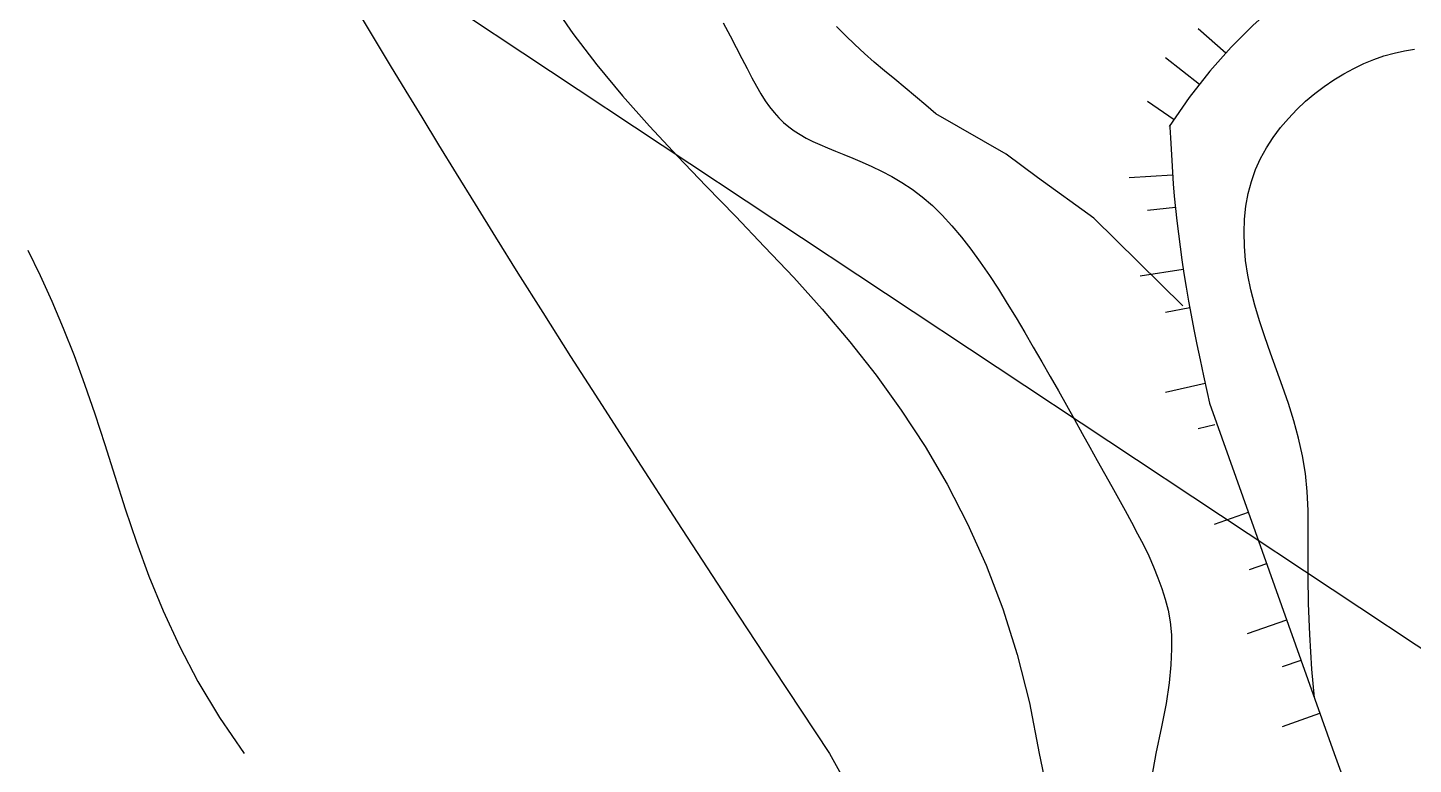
# Model space of a CAD drawing. Header units: millimetres. Extents: x 501029 to 503193, y 1805862 to 1807132.
# Drawn here: x 502188.05 to 502236.17, y 1806449.63 to 1806475.19 of the extents above; entities that cross this region are included whole.
import ezdxf

# ---------------------------------------------------------------- set-up
doc = ezdxf.new("R2010")
doc.units = ezdxf.units.MM
doc.header["$LTSCALE"] = 12
doc.header["$MEASUREMENT"] = 0
for name, color, linetype in [('3', 7, 'CONTINUOUS'), ('DM0', 7, 'CONTINUOUS'), ('DM1', 4, 'CONTINUOUS')]:
    doc.layers.add(name, color=color, linetype=linetype)

msp = doc.modelspace()

# ---------------------------------------------------------------- linework, layer by layer
at = {"layer": '3', "color": 1, "linetype": 'Continuous', "flags": 128}
msp.add_lwpolyline([(502734.468, 1805863.404), (502565.854, 1806180.86), (502440.381, 1806356.363), (502262.265, 1806436.523), (502063.939, 1806567.977), (501955.637, 1806637.827), (501772.776, 1806767.939), (501708.223, 1807014.777), (501705.574, 1807125.556)], dxfattribs=at)
at = {"layer": 'DM0'}
msp.add_lwpolyline([(502206.21, 1806476.115), (502206.979, 1806474.995), (502207.813, 1806473.903), (502208.705, 1806472.833), (502209.643, 1806471.779), (502210.617, 1806470.735), (502211.616, 1806469.693), (502212.629, 1806468.648), (502213.645, 1806467.592), (502214.653, 1806466.518), (502215.641, 1806465.42), (502216.6, 1806464.292), (502217.519, 1806463.127), (502218.392, 1806461.919), (502219.215, 1806460.661), (502219.983, 1806459.349), (502220.691, 1806457.976), (502221.336, 1806456.537), (502221.912, 1806455.026), (502222.415, 1806453.436), (502222.84, 1806451.763), (502223.183, 1806450)], dxfattribs=at)
at = {"layer": 'DM0', "elevation": 5}
msp.add_lwpolyline([(502232.74, 1806451.936), (502232.652, 1806452.926), (502232.577, 1806454.135), (502232.538, 1806455.202), (502232.524, 1806456.146), (502232.523, 1806456.987), (502232.525, 1806457.744), (502232.517, 1806458.438), (502232.488, 1806459.088), (502232.427, 1806459.713), (502232.326, 1806460.33), (502232.188, 1806460.942), (502232.022, 1806461.548), (502231.834, 1806462.147), (502231.631, 1806462.739), (502231.422, 1806463.322), (502231.214, 1806463.896), (502231.013, 1806464.461), (502230.827, 1806465.015), (502230.664, 1806465.558), (502230.53, 1806466.089), (502230.426, 1806466.607), (502230.351, 1806467.113), (502230.308, 1806467.606), (502230.295, 1806468.085), (502230.313, 1806468.551), (502230.362, 1806469.002), (502230.442, 1806469.438), (502230.554, 1806469.859), (502230.697, 1806470.265), (502230.872, 1806470.654), (502231.076, 1806471.028), (502231.306, 1806471.385), (502231.56, 1806471.724), (502231.834, 1806472.046), (502232.126, 1806472.351), (502232.434, 1806472.637), (502232.753, 1806472.904), (502233.083, 1806473.152), (502233.419, 1806473.381), (502233.759, 1806473.589), (502234.103, 1806473.778), (502234.45, 1806473.945), (502234.8, 1806474.09), (502235.153, 1806474.213), (502235.507, 1806474.314), (502235.863, 1806474.391), (502236.22, 1806474.443)], dxfattribs=at)
at = {"layer": 'DM0', "flags": 128}
msp.add_lwpolyline([(502223.183, 1806450), (502223.693, 1806447.553), (502224.182, 1806445.436), (502224.656, 1806443.613), (502225.12, 1806442.047), (502225.582, 1806440.702), (502226.047, 1806439.542), (502226.522, 1806438.531), (502227.013, 1806437.633), (502227.526, 1806436.812), (502228.067, 1806436.032), (502228.642, 1806435.262), (502229.246, 1806434.495), (502229.875, 1806433.729), (502230.524, 1806432.964), (502231.188, 1806432.197), (502231.862, 1806431.426), (502232.542, 1806430.651), (502233.221, 1806429.869), (502233.896, 1806429.08), (502234.561, 1806428.281), (502235.212, 1806427.472), (502235.85, 1806426.653), (502236.475, 1806425.825)], dxfattribs=at)
at = {"layer": 'DM1'}
for p, q in [((502228.705, 1806475.17), (502229.666, 1806474.316)), ((502227.568, 1806474.16), (502228.751, 1806473.233)), ((502226.936, 1806472.645), (502227.863, 1806472.008)), ((502226.304, 1806469.994), (502227.815, 1806470.085)), ((502226.936, 1806468.858), (502227.909, 1806468.962)), ((502226.683, 1806466.585), (502228.186, 1806466.814)), ((502227.568, 1806465.323), (502228.411, 1806465.476)), ((502227.568, 1806462.545), (502228.945, 1806462.852)), ((502229.1, 1806462.165), (502233.429, 1806450)), ((502228.705, 1806461.283), (502229.275, 1806461.417)), ((502229.269, 1806457.957), (502230.449, 1806458.377)), ((502230.488, 1806456.381), (502231.083, 1806456.593)), ((502230.416, 1806454.16), (502231.777, 1806454.644)), ((502231.636, 1806453.014), (502232.276, 1806453.241)), ((502231.636, 1806450.936), (502232.932, 1806451.397)), ((502233.429, 1806450), (502237.96, 1806437.381))]:
    msp.add_line(p, q, dxfattribs=at)
for points in [[(502235.784, 1806479.084), (502234.851, 1806478.484), (502233.948, 1806477.886), (502233.073, 1806477.28), (502232.226, 1806476.652), (502231.407, 1806475.991), (502230.615, 1806475.284), (502229.848, 1806474.52), (502229.106, 1806473.687), (502228.388, 1806472.771), (502227.694, 1806471.762)], [(502199.591, 1806475.614), (502200.116, 1806474.749), (502200.644, 1806473.88), (502201.181, 1806472.995), (502201.736, 1806472.083), (502202.318, 1806471.131), (502202.933, 1806470.129), (502203.591, 1806469.063), (502204.3, 1806467.919), (502205.077, 1806466.675), (502205.94, 1806465.304), (502206.907, 1806463.78), (502207.996, 1806462.079), (502209.224, 1806460.174), (502210.611, 1806458.039), (502212.173, 1806455.649), (502213.928, 1806452.978), (502215.895, 1806450)], [(502227.713, 1806471.788), (502227.716, 1806471.741), (502227.741, 1806471.366), (502227.763, 1806470.981), (502227.785, 1806470.586), (502227.809, 1806470.182), (502227.838, 1806469.77), (502227.872, 1806469.35), (502227.913, 1806468.922), (502227.96, 1806468.486), (502228.013, 1806468.042), (502228.072, 1806467.591), (502228.137, 1806467.131), (502228.209, 1806466.664), (502228.286, 1806466.188), (502228.369, 1806465.705), (502228.459, 1806465.214), (502228.554, 1806464.714), (502228.656, 1806464.201), (502228.767, 1806463.669), (502228.886, 1806463.114), (502229.017, 1806462.531), (502229.1, 1806462.165)], [(502188.049, 1806467.472), (502188.478, 1806466.596), (502188.889, 1806465.695), (502189.284, 1806464.768), (502189.663, 1806463.81), (502190.028, 1806462.819), (502190.38, 1806461.792), (502190.724, 1806460.728), (502191.071, 1806459.628), (502191.433, 1806458.496), (502191.825, 1806457.337), (502192.261, 1806456.153), (502192.753, 1806454.949), (502193.316, 1806453.728), (502193.963, 1806452.494), (502194.707, 1806451.25), (502195.563, 1806450)]]:
    msp.add_lwpolyline(points, dxfattribs=at)
for points, elevation in [([(502212.204, 1806475.365), (502212.442, 1806474.916), (502212.657, 1806474.502), (502212.853, 1806474.122), (502213.033, 1806473.774), (502213.201, 1806473.455), (502213.36, 1806473.165), (502213.513, 1806472.901), (502213.663, 1806472.66), (502213.815, 1806472.442), (502213.97, 1806472.244), (502214.132, 1806472.065), (502214.302, 1806471.901), (502214.482, 1806471.751), (502214.673, 1806471.613), (502214.875, 1806471.484), (502215.09, 1806471.363), (502215.319, 1806471.247), (502215.563, 1806471.133), (502215.823, 1806471.021), (502216.1, 1806470.907), (502216.395, 1806470.789), (502216.706, 1806470.664), (502217.03, 1806470.529), (502217.365, 1806470.38), (502217.708, 1806470.215), (502218.058, 1806470.03), (502218.411, 1806469.821), (502218.766, 1806469.585), (502219.119, 1806469.32), (502219.469, 1806469.022), (502219.813, 1806468.688), (502220.151, 1806468.321), (502220.483, 1806467.925), (502220.811, 1806467.502), (502221.133, 1806467.057), (502221.451, 1806466.593), (502221.764, 1806466.113), (502222.072, 1806465.621), (502222.377, 1806465.12), (502222.678, 1806464.614), (502222.976, 1806464.106), (502223.269, 1806463.598), (502223.559, 1806463.091), (502223.845, 1806462.587), (502224.125, 1806462.087), (502224.401, 1806461.594), (502224.672, 1806461.108), (502224.938, 1806460.632), (502225.197, 1806460.166), (502225.451, 1806459.713), (502225.698, 1806459.273), (502225.938, 1806458.845), (502226.169, 1806458.429), (502226.39, 1806458.024), (502226.6, 1806457.627), (502226.798, 1806457.238), (502226.983, 1806456.855), (502227.152, 1806456.477), (502227.306, 1806456.102), (502227.443, 1806455.731), (502227.561, 1806455.358), (502227.657, 1806454.975), (502227.729, 1806454.567), (502227.771, 1806454.124), (502227.781, 1806453.631), (502227.756, 1806453.077), (502227.692, 1806452.45), (502227.585, 1806451.736), (502227.432, 1806450.924), (502227.229, 1806450)], 1), ([(502212.204, 1806475.365), (502212.442, 1806474.916), (502212.657, 1806474.502), (502212.853, 1806474.122), (502213.033, 1806473.774), (502213.201, 1806473.455), (502213.36, 1806473.165), (502213.513, 1806472.901), (502213.663, 1806472.66), (502213.815, 1806472.442), (502213.97, 1806472.244), (502214.132, 1806472.065), (502214.302, 1806471.901), (502214.482, 1806471.751), (502214.673, 1806471.613), (502214.875, 1806471.484), (502215.09, 1806471.363), (502215.319, 1806471.247), (502215.563, 1806471.133), (502215.823, 1806471.021), (502216.1, 1806470.907), (502216.395, 1806470.789), (502216.706, 1806470.664), (502217.03, 1806470.529), (502217.365, 1806470.38), (502217.708, 1806470.215), (502218.058, 1806470.03), (502218.411, 1806469.821), (502218.766, 1806469.585), (502219.119, 1806469.32), (502219.469, 1806469.022), (502219.813, 1806468.688), (502220.151, 1806468.321), (502220.483, 1806467.925), (502220.811, 1806467.502), (502221.133, 1806467.057), (502221.451, 1806466.593), (502221.764, 1806466.113), (502222.072, 1806465.621), (502222.377, 1806465.12), (502222.678, 1806464.614), (502222.976, 1806464.106), (502223.269, 1806463.598), (502223.559, 1806463.091), (502223.845, 1806462.587), (502224.125, 1806462.087), (502224.401, 1806461.594), (502224.672, 1806461.108), (502224.938, 1806460.632), (502225.197, 1806460.166), (502225.451, 1806459.713), (502225.698, 1806459.273), (502225.938, 1806458.845), (502226.169, 1806458.429), (502226.39, 1806458.024), (502226.6, 1806457.627), (502226.798, 1806457.238), (502226.983, 1806456.855), (502227.152, 1806456.477), (502227.306, 1806456.102), (502227.443, 1806455.731), (502227.561, 1806455.358), (502227.657, 1806454.975), (502227.729, 1806454.567), (502227.771, 1806454.124), (502227.781, 1806453.631), (502227.756, 1806453.077), (502227.692, 1806452.45), (502227.585, 1806451.736), (502227.432, 1806450.924), (502227.229, 1806450)], 1), ([(502212.204, 1806475.365), (502212.442, 1806474.916), (502212.657, 1806474.502), (502212.853, 1806474.122), (502213.033, 1806473.774), (502213.201, 1806473.455), (502213.36, 1806473.165), (502213.513, 1806472.901), (502213.663, 1806472.66), (502213.815, 1806472.442), (502213.97, 1806472.244), (502214.132, 1806472.065), (502214.302, 1806471.901), (502214.482, 1806471.751), (502214.673, 1806471.613), (502214.875, 1806471.484), (502215.09, 1806471.363), (502215.319, 1806471.247), (502215.563, 1806471.133), (502215.823, 1806471.021), (502216.1, 1806470.907), (502216.395, 1806470.789), (502216.706, 1806470.664), (502217.03, 1806470.529), (502217.365, 1806470.38), (502217.708, 1806470.215), (502218.058, 1806470.03), (502218.411, 1806469.821), (502218.766, 1806469.585), (502219.119, 1806469.32), (502219.469, 1806469.022), (502219.813, 1806468.688), (502220.151, 1806468.321), (502220.483, 1806467.925), (502220.811, 1806467.502), (502221.133, 1806467.057), (502221.451, 1806466.593), (502221.764, 1806466.113), (502222.072, 1806465.621), (502222.377, 1806465.12), (502222.678, 1806464.614), (502222.976, 1806464.106), (502223.269, 1806463.598), (502223.559, 1806463.091), (502223.845, 1806462.587), (502224.125, 1806462.087), (502224.401, 1806461.594), (502224.672, 1806461.108), (502224.938, 1806460.632), (502225.197, 1806460.166), (502225.451, 1806459.713), (502225.698, 1806459.273), (502225.938, 1806458.845), (502226.169, 1806458.429), (502226.39, 1806458.024), (502226.6, 1806457.627), (502226.798, 1806457.238), (502226.983, 1806456.855), (502227.152, 1806456.477), (502227.306, 1806456.102), (502227.443, 1806455.731), (502227.561, 1806455.358), (502227.657, 1806454.975), (502227.729, 1806454.567), (502227.771, 1806454.124), (502227.781, 1806453.631), (502227.756, 1806453.077), (502227.692, 1806452.45), (502227.585, 1806451.736), (502227.432, 1806450.924), (502227.229, 1806450)], 1), ([(502212.204, 1806475.365), (502212.442, 1806474.916), (502212.657, 1806474.502), (502212.853, 1806474.122), (502213.033, 1806473.774), (502213.201, 1806473.455), (502213.36, 1806473.165), (502213.513, 1806472.901), (502213.663, 1806472.66), (502213.815, 1806472.442), (502213.97, 1806472.244), (502214.132, 1806472.065), (502214.302, 1806471.901), (502214.482, 1806471.751), (502214.673, 1806471.613), (502214.875, 1806471.484), (502215.09, 1806471.363), (502215.319, 1806471.247), (502215.563, 1806471.133), (502215.823, 1806471.021), (502216.1, 1806470.907), (502216.395, 1806470.789), (502216.706, 1806470.664), (502217.03, 1806470.529), (502217.365, 1806470.38), (502217.708, 1806470.215), (502218.058, 1806470.03), (502218.411, 1806469.821), (502218.766, 1806469.585), (502219.119, 1806469.32), (502219.469, 1806469.022), (502219.813, 1806468.688), (502220.151, 1806468.321), (502220.483, 1806467.925), (502220.811, 1806467.502), (502221.133, 1806467.057), (502221.451, 1806466.593), (502221.764, 1806466.113), (502222.072, 1806465.621), (502222.377, 1806465.12), (502222.678, 1806464.614), (502222.976, 1806464.106), (502223.269, 1806463.598), (502223.559, 1806463.091), (502223.845, 1806462.587), (502224.125, 1806462.087), (502224.401, 1806461.594), (502224.672, 1806461.108), (502224.938, 1806460.632), (502225.197, 1806460.166), (502225.451, 1806459.713), (502225.698, 1806459.273), (502225.938, 1806458.845), (502226.169, 1806458.429), (502226.39, 1806458.024), (502226.6, 1806457.627), (502226.798, 1806457.238), (502226.983, 1806456.855), (502227.152, 1806456.477), (502227.306, 1806456.102), (502227.443, 1806455.731), (502227.561, 1806455.358), (502227.657, 1806454.975), (502227.729, 1806454.567), (502227.771, 1806454.124), (502227.781, 1806453.631), (502227.756, 1806453.077), (502227.692, 1806452.45), (502227.585, 1806451.736), (502227.432, 1806450.924), (502227.229, 1806450)], 1), ([(502212.204, 1806475.365), (502212.442, 1806474.916), (502212.657, 1806474.502), (502212.853, 1806474.122), (502213.033, 1806473.774), (502213.201, 1806473.455), (502213.36, 1806473.165), (502213.513, 1806472.901), (502213.663, 1806472.66), (502213.815, 1806472.442), (502213.97, 1806472.244), (502214.132, 1806472.065), (502214.302, 1806471.901), (502214.482, 1806471.751), (502214.673, 1806471.613), (502214.875, 1806471.484), (502215.09, 1806471.363), (502215.319, 1806471.247), (502215.563, 1806471.133), (502215.823, 1806471.021), (502216.1, 1806470.907), (502216.395, 1806470.789), (502216.706, 1806470.664), (502217.03, 1806470.529), (502217.365, 1806470.38), (502217.708, 1806470.215), (502218.058, 1806470.03), (502218.411, 1806469.821), (502218.766, 1806469.585), (502219.119, 1806469.32), (502219.469, 1806469.022), (502219.813, 1806468.688), (502220.151, 1806468.321), (502220.483, 1806467.925), (502220.811, 1806467.502), (502221.133, 1806467.057), (502221.451, 1806466.593), (502221.764, 1806466.113), (502222.072, 1806465.621), (502222.377, 1806465.12), (502222.678, 1806464.614), (502222.976, 1806464.106), (502223.269, 1806463.598), (502223.559, 1806463.091), (502223.845, 1806462.587), (502224.125, 1806462.087), (502224.401, 1806461.594), (502224.672, 1806461.108), (502224.938, 1806460.632), (502225.197, 1806460.166), (502225.451, 1806459.713), (502225.698, 1806459.273), (502225.938, 1806458.845), (502226.169, 1806458.429), (502226.39, 1806458.024), (502226.6, 1806457.627), (502226.798, 1806457.238), (502226.983, 1806456.855), (502227.152, 1806456.477), (502227.306, 1806456.102), (502227.443, 1806455.731), (502227.561, 1806455.358), (502227.657, 1806454.975), (502227.729, 1806454.567), (502227.771, 1806454.124), (502227.781, 1806453.631), (502227.756, 1806453.077), (502227.692, 1806452.45), (502227.585, 1806451.736), (502227.432, 1806450.924), (502227.229, 1806450)], 1), ([(502212.204, 1806475.365), (502212.442, 1806474.916), (502212.657, 1806474.502), (502212.853, 1806474.122), (502213.033, 1806473.774), (502213.201, 1806473.455), (502213.36, 1806473.165), (502213.513, 1806472.901), (502213.663, 1806472.66), (502213.815, 1806472.442), (502213.97, 1806472.244), (502214.132, 1806472.065), (502214.302, 1806471.901), (502214.482, 1806471.751), (502214.673, 1806471.613), (502214.875, 1806471.484), (502215.09, 1806471.363), (502215.319, 1806471.247), (502215.563, 1806471.133), (502215.823, 1806471.021), (502216.1, 1806470.907), (502216.395, 1806470.789), (502216.706, 1806470.664), (502217.03, 1806470.529), (502217.365, 1806470.38), (502217.708, 1806470.215), (502218.058, 1806470.03), (502218.411, 1806469.821), (502218.766, 1806469.585), (502219.119, 1806469.32), (502219.469, 1806469.022), (502219.813, 1806468.688), (502220.151, 1806468.321), (502220.483, 1806467.925), (502220.811, 1806467.502), (502221.133, 1806467.057), (502221.451, 1806466.593), (502221.764, 1806466.113), (502222.072, 1806465.621), (502222.377, 1806465.12), (502222.678, 1806464.614), (502222.976, 1806464.106), (502223.269, 1806463.598), (502223.559, 1806463.091), (502223.845, 1806462.587), (502224.125, 1806462.087), (502224.401, 1806461.594), (502224.672, 1806461.108), (502224.938, 1806460.632), (502225.197, 1806460.166), (502225.451, 1806459.713), (502225.698, 1806459.273), (502225.938, 1806458.845), (502226.169, 1806458.429), (502226.39, 1806458.024), (502226.6, 1806457.627), (502226.798, 1806457.238), (502226.983, 1806456.855), (502227.152, 1806456.477), (502227.306, 1806456.102), (502227.443, 1806455.731), (502227.561, 1806455.358), (502227.657, 1806454.975), (502227.729, 1806454.567), (502227.771, 1806454.124), (502227.781, 1806453.631), (502227.756, 1806453.077), (502227.692, 1806452.45), (502227.585, 1806451.736), (502227.432, 1806450.924), (502227.229, 1806450)], 1), ([(502212.204, 1806475.365), (502212.442, 1806474.916), (502212.657, 1806474.502), (502212.853, 1806474.122), (502213.033, 1806473.774), (502213.201, 1806473.455), (502213.36, 1806473.165), (502213.513, 1806472.901), (502213.663, 1806472.66), (502213.815, 1806472.442), (502213.97, 1806472.244), (502214.132, 1806472.065), (502214.302, 1806471.901), (502214.482, 1806471.751), (502214.673, 1806471.613), (502214.875, 1806471.484), (502215.09, 1806471.363), (502215.319, 1806471.247), (502215.563, 1806471.133), (502215.823, 1806471.021), (502216.1, 1806470.907), (502216.395, 1806470.789), (502216.706, 1806470.664), (502217.03, 1806470.529), (502217.365, 1806470.38), (502217.708, 1806470.215), (502218.058, 1806470.03), (502218.411, 1806469.821), (502218.766, 1806469.585), (502219.119, 1806469.32), (502219.469, 1806469.022), (502219.813, 1806468.688), (502220.151, 1806468.321), (502220.483, 1806467.925), (502220.811, 1806467.502), (502221.133, 1806467.057), (502221.451, 1806466.593), (502221.764, 1806466.113), (502222.072, 1806465.621), (502222.377, 1806465.12), (502222.678, 1806464.614), (502222.976, 1806464.106), (502223.269, 1806463.598), (502223.559, 1806463.091), (502223.845, 1806462.587), (502224.125, 1806462.087), (502224.401, 1806461.594), (502224.672, 1806461.108), (502224.938, 1806460.632), (502225.197, 1806460.166), (502225.451, 1806459.713), (502225.698, 1806459.273), (502225.938, 1806458.845), (502226.169, 1806458.429), (502226.39, 1806458.024), (502226.6, 1806457.627), (502226.798, 1806457.238), (502226.983, 1806456.855), (502227.152, 1806456.477), (502227.306, 1806456.102), (502227.443, 1806455.731), (502227.561, 1806455.358), (502227.657, 1806454.975), (502227.729, 1806454.567), (502227.771, 1806454.124), (502227.781, 1806453.631), (502227.756, 1806453.077), (502227.692, 1806452.45), (502227.585, 1806451.736), (502227.432, 1806450.924), (502227.229, 1806450)], 1), ([(502212.204, 1806475.365), (502212.442, 1806474.916), (502212.657, 1806474.502), (502212.853, 1806474.122), (502213.033, 1806473.774), (502213.201, 1806473.455), (502213.36, 1806473.165), (502213.513, 1806472.901), (502213.663, 1806472.66), (502213.815, 1806472.442), (502213.97, 1806472.244), (502214.132, 1806472.065), (502214.302, 1806471.901), (502214.482, 1806471.751), (502214.673, 1806471.613), (502214.875, 1806471.484), (502215.09, 1806471.363), (502215.319, 1806471.247), (502215.563, 1806471.133), (502215.823, 1806471.021), (502216.1, 1806470.907), (502216.395, 1806470.789), (502216.706, 1806470.664), (502217.03, 1806470.529), (502217.365, 1806470.38), (502217.708, 1806470.215), (502218.058, 1806470.03), (502218.411, 1806469.821), (502218.766, 1806469.585), (502219.119, 1806469.32), (502219.469, 1806469.022), (502219.813, 1806468.688), (502220.151, 1806468.321), (502220.483, 1806467.925), (502220.811, 1806467.502), (502221.133, 1806467.057), (502221.451, 1806466.593), (502221.764, 1806466.113), (502222.072, 1806465.621), (502222.377, 1806465.12), (502222.678, 1806464.614), (502222.976, 1806464.106), (502223.269, 1806463.598), (502223.559, 1806463.091), (502223.845, 1806462.587), (502224.125, 1806462.087), (502224.401, 1806461.594), (502224.672, 1806461.108), (502224.938, 1806460.632), (502225.197, 1806460.166), (502225.451, 1806459.713), (502225.698, 1806459.273), (502225.938, 1806458.845), (502226.169, 1806458.429), (502226.39, 1806458.024), (502226.6, 1806457.627), (502226.798, 1806457.238), (502226.983, 1806456.855), (502227.152, 1806456.477), (502227.306, 1806456.102), (502227.443, 1806455.731), (502227.561, 1806455.358), (502227.657, 1806454.975), (502227.729, 1806454.567), (502227.771, 1806454.124), (502227.781, 1806453.631), (502227.756, 1806453.077), (502227.692, 1806452.45), (502227.585, 1806451.736), (502227.432, 1806450.924), (502227.229, 1806450)], 1), ([(502212.204, 1806475.365), (502212.442, 1806474.916), (502212.657, 1806474.502), (502212.853, 1806474.122), (502213.033, 1806473.774), (502213.201, 1806473.455), (502213.36, 1806473.165), (502213.513, 1806472.901), (502213.663, 1806472.66), (502213.815, 1806472.442), (502213.97, 1806472.244), (502214.132, 1806472.065), (502214.302, 1806471.901), (502214.482, 1806471.751), (502214.673, 1806471.613), (502214.875, 1806471.484), (502215.09, 1806471.363), (502215.319, 1806471.247), (502215.563, 1806471.133), (502215.823, 1806471.021), (502216.1, 1806470.907), (502216.395, 1806470.789), (502216.706, 1806470.664), (502217.03, 1806470.529), (502217.365, 1806470.38), (502217.708, 1806470.215), (502218.058, 1806470.03), (502218.411, 1806469.821), (502218.766, 1806469.585), (502219.119, 1806469.32), (502219.469, 1806469.022), (502219.813, 1806468.688), (502220.151, 1806468.321), (502220.483, 1806467.925), (502220.811, 1806467.502), (502221.133, 1806467.057), (502221.451, 1806466.593), (502221.764, 1806466.113), (502222.072, 1806465.621), (502222.377, 1806465.12), (502222.678, 1806464.614), (502222.976, 1806464.106), (502223.269, 1806463.598), (502223.559, 1806463.091), (502223.845, 1806462.587), (502224.125, 1806462.087), (502224.401, 1806461.594), (502224.672, 1806461.108), (502224.938, 1806460.632), (502225.197, 1806460.166), (502225.451, 1806459.713), (502225.698, 1806459.273), (502225.938, 1806458.845), (502226.169, 1806458.429), (502226.39, 1806458.024), (502226.6, 1806457.627), (502226.798, 1806457.238), (502226.983, 1806456.855), (502227.152, 1806456.477), (502227.306, 1806456.102), (502227.443, 1806455.731), (502227.561, 1806455.358), (502227.657, 1806454.975), (502227.729, 1806454.567), (502227.771, 1806454.124), (502227.781, 1806453.631), (502227.756, 1806453.077), (502227.692, 1806452.45), (502227.585, 1806451.736), (502227.432, 1806450.924), (502227.229, 1806450)], 1), ([(502212.204, 1806475.365), (502212.442, 1806474.916), (502212.657, 1806474.502), (502212.853, 1806474.122), (502213.033, 1806473.774), (502213.201, 1806473.455), (502213.36, 1806473.165), (502213.513, 1806472.901), (502213.663, 1806472.66), (502213.815, 1806472.442), (502213.97, 1806472.244), (502214.132, 1806472.065), (502214.302, 1806471.901), (502214.482, 1806471.751), (502214.673, 1806471.613), (502214.875, 1806471.484), (502215.09, 1806471.363), (502215.319, 1806471.247), (502215.563, 1806471.133), (502215.823, 1806471.021), (502216.1, 1806470.907), (502216.395, 1806470.789), (502216.706, 1806470.664), (502217.03, 1806470.529), (502217.365, 1806470.38), (502217.708, 1806470.215), (502218.058, 1806470.03), (502218.411, 1806469.821), (502218.766, 1806469.585), (502219.119, 1806469.32), (502219.469, 1806469.022), (502219.813, 1806468.688), (502220.151, 1806468.321), (502220.483, 1806467.925), (502220.811, 1806467.502), (502221.133, 1806467.057), (502221.451, 1806466.593), (502221.764, 1806466.113), (502222.072, 1806465.621), (502222.377, 1806465.12), (502222.678, 1806464.614), (502222.976, 1806464.106), (502223.269, 1806463.598), (502223.559, 1806463.091), (502223.845, 1806462.587), (502224.125, 1806462.087), (502224.401, 1806461.594), (502224.672, 1806461.108), (502224.938, 1806460.632), (502225.197, 1806460.166), (502225.451, 1806459.713), (502225.698, 1806459.273), (502225.938, 1806458.845), (502226.169, 1806458.429), (502226.39, 1806458.024), (502226.6, 1806457.627), (502226.798, 1806457.238), (502226.983, 1806456.855), (502227.152, 1806456.477), (502227.306, 1806456.102), (502227.443, 1806455.731), (502227.561, 1806455.358), (502227.657, 1806454.975), (502227.729, 1806454.567), (502227.771, 1806454.124), (502227.781, 1806453.631), (502227.756, 1806453.077), (502227.692, 1806452.45), (502227.585, 1806451.736), (502227.432, 1806450.924), (502227.229, 1806450)], 1), ([(502212.204, 1806475.365), (502212.442, 1806474.916), (502212.657, 1806474.502), (502212.853, 1806474.122), (502213.033, 1806473.774), (502213.201, 1806473.455), (502213.36, 1806473.165), (502213.513, 1806472.901), (502213.663, 1806472.66), (502213.815, 1806472.442), (502213.97, 1806472.244), (502214.132, 1806472.065), (502214.302, 1806471.901), (502214.482, 1806471.751), (502214.673, 1806471.613), (502214.875, 1806471.484), (502215.09, 1806471.363), (502215.319, 1806471.247), (502215.563, 1806471.133), (502215.823, 1806471.021), (502216.1, 1806470.907), (502216.395, 1806470.789), (502216.706, 1806470.664), (502217.03, 1806470.529), (502217.365, 1806470.38), (502217.708, 1806470.215), (502218.058, 1806470.03), (502218.411, 1806469.821), (502218.766, 1806469.585), (502219.119, 1806469.32), (502219.469, 1806469.022), (502219.813, 1806468.688), (502220.151, 1806468.321), (502220.483, 1806467.925), (502220.811, 1806467.502), (502221.133, 1806467.057), (502221.451, 1806466.593), (502221.764, 1806466.113), (502222.072, 1806465.621), (502222.377, 1806465.12), (502222.678, 1806464.614), (502222.976, 1806464.106), (502223.269, 1806463.598), (502223.559, 1806463.091), (502223.845, 1806462.587), (502224.125, 1806462.087), (502224.401, 1806461.594), (502224.672, 1806461.108), (502224.938, 1806460.632), (502225.197, 1806460.166), (502225.451, 1806459.713), (502225.698, 1806459.273), (502225.938, 1806458.845), (502226.169, 1806458.429), (502226.39, 1806458.024), (502226.6, 1806457.627), (502226.798, 1806457.238), (502226.983, 1806456.855), (502227.152, 1806456.477), (502227.306, 1806456.102), (502227.443, 1806455.731), (502227.561, 1806455.358), (502227.657, 1806454.975), (502227.729, 1806454.567), (502227.771, 1806454.124), (502227.781, 1806453.631), (502227.756, 1806453.077), (502227.692, 1806452.45), (502227.585, 1806451.736), (502227.432, 1806450.924), (502227.229, 1806450)], 1), ([(502212.204, 1806475.365), (502212.442, 1806474.916), (502212.657, 1806474.502), (502212.853, 1806474.122), (502213.033, 1806473.774), (502213.201, 1806473.455), (502213.36, 1806473.165), (502213.513, 1806472.901), (502213.663, 1806472.66), (502213.815, 1806472.442), (502213.97, 1806472.244), (502214.132, 1806472.065), (502214.302, 1806471.901), (502214.482, 1806471.751), (502214.673, 1806471.613), (502214.875, 1806471.484), (502215.09, 1806471.363), (502215.319, 1806471.247), (502215.563, 1806471.133), (502215.823, 1806471.021), (502216.1, 1806470.907), (502216.395, 1806470.789), (502216.706, 1806470.664), (502217.03, 1806470.529), (502217.365, 1806470.38), (502217.708, 1806470.215), (502218.058, 1806470.03), (502218.411, 1806469.821), (502218.766, 1806469.585), (502219.119, 1806469.32), (502219.469, 1806469.022), (502219.813, 1806468.688), (502220.151, 1806468.321), (502220.483, 1806467.925), (502220.811, 1806467.502), (502221.133, 1806467.057), (502221.451, 1806466.593), (502221.764, 1806466.113), (502222.072, 1806465.621), (502222.377, 1806465.12), (502222.678, 1806464.614), (502222.976, 1806464.106), (502223.269, 1806463.598), (502223.559, 1806463.091), (502223.845, 1806462.587), (502224.125, 1806462.087), (502224.401, 1806461.594), (502224.672, 1806461.108), (502224.938, 1806460.632), (502225.197, 1806460.166), (502225.451, 1806459.713), (502225.698, 1806459.273), (502225.938, 1806458.845), (502226.169, 1806458.429), (502226.39, 1806458.024), (502226.6, 1806457.627), (502226.798, 1806457.238), (502226.983, 1806456.855), (502227.152, 1806456.477), (502227.306, 1806456.102), (502227.443, 1806455.731), (502227.561, 1806455.358), (502227.657, 1806454.975), (502227.729, 1806454.567), (502227.771, 1806454.124), (502227.781, 1806453.631), (502227.756, 1806453.077), (502227.692, 1806452.45), (502227.585, 1806451.736), (502227.432, 1806450.924), (502227.229, 1806450)], 1), ([(502212.204, 1806475.365), (502212.442, 1806474.916), (502212.657, 1806474.502), (502212.853, 1806474.122), (502213.033, 1806473.774), (502213.201, 1806473.455), (502213.36, 1806473.165), (502213.513, 1806472.901), (502213.663, 1806472.66), (502213.815, 1806472.442), (502213.97, 1806472.244), (502214.132, 1806472.065), (502214.302, 1806471.901), (502214.482, 1806471.751), (502214.673, 1806471.613), (502214.875, 1806471.484), (502215.09, 1806471.363), (502215.319, 1806471.247), (502215.563, 1806471.133), (502215.823, 1806471.021), (502216.1, 1806470.907), (502216.395, 1806470.789), (502216.706, 1806470.664), (502217.03, 1806470.529), (502217.365, 1806470.38), (502217.708, 1806470.215), (502218.058, 1806470.03), (502218.411, 1806469.821), (502218.766, 1806469.585), (502219.119, 1806469.32), (502219.469, 1806469.022), (502219.813, 1806468.688), (502220.151, 1806468.321), (502220.483, 1806467.925), (502220.811, 1806467.502), (502221.133, 1806467.057), (502221.451, 1806466.593), (502221.764, 1806466.113), (502222.072, 1806465.621), (502222.377, 1806465.12), (502222.678, 1806464.614), (502222.976, 1806464.106), (502223.269, 1806463.598), (502223.559, 1806463.091), (502223.845, 1806462.587), (502224.125, 1806462.087), (502224.401, 1806461.594), (502224.672, 1806461.108), (502224.938, 1806460.632), (502225.197, 1806460.166), (502225.451, 1806459.713), (502225.698, 1806459.273), (502225.938, 1806458.845), (502226.169, 1806458.429), (502226.39, 1806458.024), (502226.6, 1806457.627), (502226.798, 1806457.238), (502226.983, 1806456.855), (502227.152, 1806456.477), (502227.306, 1806456.102), (502227.443, 1806455.731), (502227.561, 1806455.358), (502227.657, 1806454.975), (502227.729, 1806454.567), (502227.771, 1806454.124), (502227.781, 1806453.631), (502227.756, 1806453.077), (502227.692, 1806452.45), (502227.585, 1806451.736), (502227.432, 1806450.924), (502227.229, 1806450)], 1), ([(502212.204, 1806475.365), (502212.442, 1806474.916), (502212.657, 1806474.502), (502212.853, 1806474.122), (502213.033, 1806473.774), (502213.201, 1806473.455), (502213.36, 1806473.165), (502213.513, 1806472.901), (502213.663, 1806472.66), (502213.815, 1806472.442), (502213.97, 1806472.244), (502214.132, 1806472.065), (502214.302, 1806471.901), (502214.482, 1806471.751), (502214.673, 1806471.613), (502214.875, 1806471.484), (502215.09, 1806471.363), (502215.319, 1806471.247), (502215.563, 1806471.133), (502215.823, 1806471.021), (502216.1, 1806470.907), (502216.395, 1806470.789), (502216.706, 1806470.664), (502217.03, 1806470.529), (502217.365, 1806470.38), (502217.708, 1806470.215), (502218.058, 1806470.03), (502218.411, 1806469.821), (502218.766, 1806469.585), (502219.119, 1806469.32), (502219.469, 1806469.022), (502219.813, 1806468.688), (502220.151, 1806468.321), (502220.483, 1806467.925), (502220.811, 1806467.502), (502221.133, 1806467.057), (502221.451, 1806466.593), (502221.764, 1806466.113), (502222.072, 1806465.621), (502222.377, 1806465.12), (502222.678, 1806464.614), (502222.976, 1806464.106), (502223.269, 1806463.598), (502223.559, 1806463.091), (502223.845, 1806462.587), (502224.125, 1806462.087), (502224.401, 1806461.594), (502224.672, 1806461.108), (502224.938, 1806460.632), (502225.197, 1806460.166), (502225.451, 1806459.713), (502225.698, 1806459.273), (502225.938, 1806458.845), (502226.169, 1806458.429), (502226.39, 1806458.024), (502226.6, 1806457.627), (502226.798, 1806457.238), (502226.983, 1806456.855), (502227.152, 1806456.477), (502227.306, 1806456.102), (502227.443, 1806455.731), (502227.561, 1806455.358), (502227.657, 1806454.975), (502227.729, 1806454.567), (502227.771, 1806454.124), (502227.781, 1806453.631), (502227.756, 1806453.077), (502227.692, 1806452.45), (502227.585, 1806451.736), (502227.432, 1806450.924), (502227.229, 1806450)], 1), ([(502212.204, 1806475.365), (502212.442, 1806474.916), (502212.657, 1806474.502), (502212.853, 1806474.122), (502213.033, 1806473.774), (502213.201, 1806473.455), (502213.36, 1806473.165), (502213.513, 1806472.901), (502213.663, 1806472.66), (502213.815, 1806472.442), (502213.97, 1806472.244), (502214.132, 1806472.065), (502214.302, 1806471.901), (502214.482, 1806471.751), (502214.673, 1806471.613), (502214.875, 1806471.484), (502215.09, 1806471.363), (502215.319, 1806471.247), (502215.563, 1806471.133), (502215.823, 1806471.021), (502216.1, 1806470.907), (502216.395, 1806470.789), (502216.706, 1806470.664), (502217.03, 1806470.529), (502217.365, 1806470.38), (502217.708, 1806470.215), (502218.058, 1806470.03), (502218.411, 1806469.821), (502218.766, 1806469.585), (502219.119, 1806469.32), (502219.469, 1806469.022), (502219.813, 1806468.688), (502220.151, 1806468.321), (502220.483, 1806467.925), (502220.811, 1806467.502), (502221.133, 1806467.057), (502221.451, 1806466.593), (502221.764, 1806466.113), (502222.072, 1806465.621), (502222.377, 1806465.12), (502222.678, 1806464.614), (502222.976, 1806464.106), (502223.269, 1806463.598), (502223.559, 1806463.091), (502223.845, 1806462.587), (502224.125, 1806462.087), (502224.401, 1806461.594), (502224.672, 1806461.108), (502224.938, 1806460.632), (502225.197, 1806460.166), (502225.451, 1806459.713), (502225.698, 1806459.273), (502225.938, 1806458.845), (502226.169, 1806458.429), (502226.39, 1806458.024), (502226.6, 1806457.627), (502226.798, 1806457.238), (502226.983, 1806456.855), (502227.152, 1806456.477), (502227.306, 1806456.102), (502227.443, 1806455.731), (502227.561, 1806455.358), (502227.657, 1806454.975), (502227.729, 1806454.567), (502227.771, 1806454.124), (502227.781, 1806453.631), (502227.756, 1806453.077), (502227.692, 1806452.45), (502227.585, 1806451.736), (502227.432, 1806450.924), (502227.229, 1806450)], 1), ([(502228.17, 1806465.538), (502225.077, 1806468.581), (502223.121, 1806469.99), (502222.03, 1806470.807), (502219.596, 1806472.208), (502219.243, 1806472.507), (502218.884, 1806472.806), (502218.524, 1806473.103), (502218.164, 1806473.401), (502217.806, 1806473.7), (502217.453, 1806474), (502217.109, 1806474.302), (502216.774, 1806474.607), (502216.451, 1806474.917), (502216.141, 1806475.231)], 2)]:
    msp.add_lwpolyline(points, dxfattribs=dict(at, elevation=elevation))
at = {"layer": 'DM1', "flags": 128}
for points in [[(502215.895, 1806450), (502217.479, 1806447.141)], [(502227.229, 1806450), (502227.02, 1806448.834)]]:
    msp.add_lwpolyline(points, dxfattribs=at)

doc.saveas('drawing.dxf')
